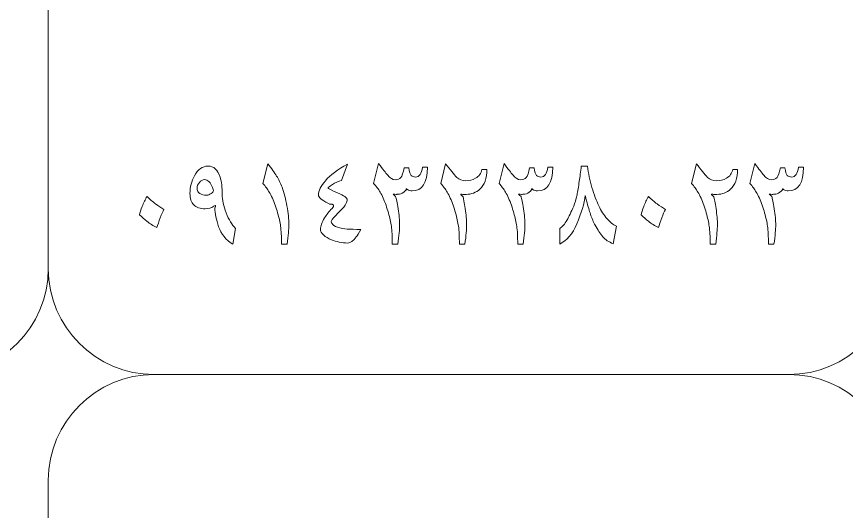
# Model space of a CAD drawing. Header units: millimetres. Extents: x 62 to 462, y 96 to 456.
# Drawn here: x 281.56 to 301.17, y 233.06 to 244.77 of the extents above; entities that cross this region are included whole.
import ezdxf

# ---------------------------------------------------------------- set-up
doc = ezdxf.new("R2010")
doc.units = ezdxf.units.MM
doc.header["$MEASUREMENT"] = 0
doc.layers.add('Layer 1', color=7, linetype='Continuous')

msp = doc.modelspace()

# ---------------------------------------------------------------- linework, layer by layer
at = {"layer": 'Layer 1', "color": 250, "lineweight": 18}
for points in [[(264.8067, 256.3033), (264.8067, 256.3033), (279.8067, 256.3033), (279.8067, 256.3033), (281.1837, 256.3033), (282.3067, 255.1803), (282.3067, 253.8033), (282.3067, 253.8033), (282.3067, 238.8033), (282.3067, 238.8033), (282.3067, 237.4264), (281.1837, 236.3033), (279.8067, 236.3033), (279.8067, 236.3033), (264.8067, 236.3033), (264.8067, 236.3033), (263.4298, 236.3033), (262.3067, 237.4264), (262.3067, 238.8033), (262.3067, 238.8033), (262.3067, 253.8033), (262.3067, 253.8033), (262.3067, 255.1803), (263.4298, 256.3033), (264.8067, 256.3033)], [(284.8067, 256.3033), (284.8067, 256.3033), (299.8067, 256.3033), (299.8067, 256.3033), (301.1837, 256.3033), (302.3067, 255.1803), (302.3067, 253.8033), (302.3067, 253.8033), (302.3067, 238.8033), (302.3067, 238.8033), (302.3067, 237.4264), (301.1837, 236.3033), (299.8067, 236.3033), (299.8067, 236.3033), (284.8067, 236.3033), (284.8067, 236.3033), (283.4298, 236.3033), (282.3067, 237.4264), (282.3067, 238.8033), (282.3067, 238.8033), (282.3067, 253.8033), (282.3067, 253.8033), (282.3067, 255.1803), (283.4298, 256.3033), (284.8067, 256.3033)], [(284.8067, 236.3033), (284.8067, 236.3033), (299.8067, 236.3033), (299.8067, 236.3033), (301.1837, 236.3033), (302.3067, 235.1803), (302.3067, 233.8033), (302.3067, 233.8033), (302.3067, 218.8033), (302.3067, 218.8033), (302.3067, 217.4264), (301.1837, 216.3033), (299.8067, 216.3033), (299.8067, 216.3033), (284.8067, 216.3033), (284.8067, 216.3033), (283.4298, 216.3033), (282.3067, 217.4264), (282.3067, 218.8033), (282.3067, 218.8033), (282.3067, 233.8033), (282.3067, 233.8033), (282.3067, 235.1803), (283.4298, 236.3033), (284.8067, 236.3033)]]:
    msp.add_open_spline(points, degree=3, knots=[0, 0, 0, 0, 0.125, 0.125, 0.125, 0.25, 0.25, 0.25, 0.375, 0.375, 0.375, 0.5, 0.5, 0.5, 0.625, 0.625, 0.625, 0.75, 0.75, 0.75, 0.875, 0.875, 0.875, 1, 1, 1, 1], dxfattribs=at)
at = {"layer": 'Layer 1', "color": 250, "lineweight": 9}
for points, knots in [([(286.7322, 239.7595), (286.7322, 239.7595), (286.667, 239.3844), (286.667, 239.3844), (286.5035, 239.4873), (286.3924, 239.6249), (286.3324, 239.7959), (286.2731, 239.967), (286.2431, 240.1151), (286.2431, 240.2404), (286.2754, 240.2997), (286.2678, 240.3139), (286.2207, 240.2815), (286.1602, 240.2427), (286.092, 240.2227), (286.0173, 240.2227), (285.8956, 240.2227), (285.8051, 240.2533), (285.7446, 240.3133), (285.684, 240.3738), (285.654, 240.4655), (285.654, 240.5884), (285.654, 240.736), (285.6893, 240.8747), (285.7593, 241.0034), (285.8427, 241.1557), (285.9497, 241.2321), (286.0797, 241.2321), (286.2149, 241.2321), (286.3101, 241.1457), (286.3654, 240.9723), (286.4001, 240.8629), (286.4171, 240.7271), (286.4171, 240.5637), (286.4171, 240.4344), (286.4483, 240.2886), (286.5112, 240.1263), (286.5735, 239.9646), (286.6476, 239.8424), (286.7322, 239.7595)], [0, 0, 0, 0, 0.0769231, 0.0769231, 0.0769231, 0.1538462, 0.1538462, 0.1538462, 0.2307692, 0.2307692, 0.2307692, 0.3076923, 0.3076923, 0.3076923, 0.3846154, 0.3846154, 0.3846154, 0.4615385, 0.4615385, 0.4615385, 0.5384615, 0.5384615, 0.5384615, 0.6153846, 0.6153846, 0.6153846, 0.6923077, 0.6923077, 0.6923077, 0.7692308, 0.7692308, 0.7692308, 0.8461538, 0.8461538, 0.8461538, 0.9230769, 0.9230769, 0.9230769, 1, 1, 1, 1]), ([(287.9897, 239.8388), (287.9897, 239.7436), (287.9762, 239.5925), (287.9486, 239.3862), (287.9486, 239.3862), (287.8175, 239.3862), (287.8175, 239.3862), (287.8175, 239.5696), (287.8104, 239.7107), (287.7963, 239.8089), (287.7816, 239.907), (287.7587, 240.0123), (287.7264, 240.1246), (287.6911, 240.2486), (287.6493, 240.3668), (287.6023, 240.4779), (287.5794, 240.5296), (287.5547, 240.5766), (287.5282, 240.619), (287.4906, 240.6825), (287.4401, 240.7506), (287.3766, 240.8241), (287.3766, 240.8241), (287.4924, 241.2856), (287.4924, 241.2856), (287.5853, 241.1745), (287.6552, 241.0781), (287.7028, 240.9981), (287.751, 240.9176), (287.7928, 240.8288), (287.8298, 240.7312), (287.8792, 240.6013), (287.918, 240.4538), (287.9468, 240.2892), (287.9756, 240.1246), (287.9897, 239.9746), (287.9897, 239.8388)], [0, 0, 0, 0, 0.0833333, 0.0833333, 0.0833333, 0.1666667, 0.1666667, 0.1666667, 0.25, 0.25, 0.25, 0.3333333, 0.3333333, 0.3333333, 0.4166667, 0.4166667, 0.4166667, 0.5, 0.5, 0.5, 0.5833333, 0.5833333, 0.5833333, 0.6666667, 0.6666667, 0.6666667, 0.75, 0.75, 0.75, 0.8333333, 0.8333333, 0.8333333, 0.9166667, 0.9166667, 0.9166667, 1, 1, 1, 1]), ([(289.6952, 239.7354), (289.6435, 239.646), (289.607, 239.5866), (289.5853, 239.5584), (289.5141, 239.4614), (289.4459, 239.4132), (289.3819, 239.4132), (289.3143, 239.4132), (289.2478, 239.4203), (289.1832, 239.4344), (289.1179, 239.4479), (289.0579, 239.4655), (289.0027, 239.4873), (288.9239, 239.5208), (288.8598, 239.559), (288.811, 239.6031), (288.7622, 239.6466), (288.7375, 239.6883), (288.7375, 239.7289), (288.7375, 239.8124), (288.7705, 239.9059), (288.8357, 240.0093), (288.8828, 240.0828), (288.9415, 240.1569), (289.0115, 240.2315), (289.0779, 240.3003), (289.0574, 240.335), (288.9498, 240.335), (288.9727, 240.3256), (288.9609, 240.3327), (288.9151, 240.3556), (288.7658, 240.4279), (288.6911, 240.4926), (288.6911, 240.5502), (288.6911, 240.6478), (288.7458, 240.7601), (288.8545, 240.8876), (288.9686, 241.0199), (289.1438, 241.151), (289.3801, 241.2803), (289.3801, 241.2803), (289.239, 240.8929), (289.239, 240.8929), (289.1632, 240.87), (289.0903, 240.8377), (289.0209, 240.7959), (288.9515, 240.7536), (288.9168, 240.726), (288.9168, 240.7118), (288.9168, 240.7019), (288.9927, 240.6642), (289.1444, 240.6002), (289.2954, 240.5361), (289.3713, 240.4814), (289.3713, 240.4367), (289.3713, 240.4179), (289.3601, 240.3867), (289.3378, 240.3427), (289.3154, 240.2986), (289.2943, 240.2668), (289.2749, 240.2468), (289.2131, 240.1828), (289.1514, 240.1193), (289.0909, 240.0558), (289.025, 239.9846), (288.9927, 239.9394), (288.9927, 239.92), (288.9927, 239.9006), (289.0033, 239.8788), (289.0256, 239.8559), (289.0609, 239.8183), (289.1167, 239.7895), (289.1926, 239.7701), (289.2325, 239.7595), (289.2931, 239.7512), (289.373, 239.7448), (289.4536, 239.7389), (289.5612, 239.7354), (289.6952, 239.7354)], [0, 0, 0, 0, 0.0384615, 0.0384615, 0.0384615, 0.0769231, 0.0769231, 0.0769231, 0.1153846, 0.1153846, 0.1153846, 0.1538462, 0.1538462, 0.1538462, 0.1923077, 0.1923077, 0.1923077, 0.2307692, 0.2307692, 0.2307692, 0.2692308, 0.2692308, 0.2692308, 0.3076923, 0.3076923, 0.3076923, 0.3461538, 0.3461538, 0.3461538, 0.3846154, 0.3846154, 0.3846154, 0.4230769, 0.4230769, 0.4230769, 0.4615385, 0.4615385, 0.4615385, 0.5, 0.5, 0.5, 0.5384615, 0.5384615, 0.5384615, 0.5769231, 0.5769231, 0.5769231, 0.6153846, 0.6153846, 0.6153846, 0.6538462, 0.6538462, 0.6538462, 0.6923077, 0.6923077, 0.6923077, 0.7307692, 0.7307692, 0.7307692, 0.7692308, 0.7692308, 0.7692308, 0.8076923, 0.8076923, 0.8076923, 0.8461538, 0.8461538, 0.8461538, 0.8846154, 0.8846154, 0.8846154, 0.9230769, 0.9230769, 0.9230769, 0.9615385, 0.9615385, 0.9615385, 1, 1, 1, 1]), ([(290.9856, 240.974), (291.0715, 240.974), (291.1261, 241.0516), (291.1491, 241.2063), (291.1491, 241.2063), (291.2649, 241.2063), (291.2649, 241.2063), (291.2649, 240.833), (291.1438, 240.6466), (290.9028, 240.6466), (290.8651, 240.6466), (290.8293, 240.6584), (290.7952, 240.6819), (290.7617, 240.7054), (290.754, 240.7007), (290.774, 240.6672), (290.7752, 240.673), (290.7523, 240.6572), (290.7046, 240.619), (290.6623, 240.5837), (290.6194, 240.5655), (290.5759, 240.5655), (290.57, 240.5655), (290.563, 240.5655), (290.5541, 240.5649), (290.5453, 240.5643), (290.5353, 240.5637), (290.5242, 240.5637), (290.5036, 240.5637), (290.483, 240.5661), (290.463, 240.5702), (290.443, 240.5743), (290.4601, 240.5566), (290.5153, 240.5173), (290.5306, 240.4649), (290.5494, 240.3668), (290.573, 240.2227), (290.5965, 240.0793), (290.6082, 239.9511), (290.6082, 239.8388), (290.6082, 239.7436), (290.5947, 239.5925), (290.5671, 239.3862), (290.5671, 239.3862), (290.436, 239.3862), (290.436, 239.3862), (290.436, 239.5696), (290.4289, 239.7107), (290.4148, 239.8089), (290.4001, 239.907), (290.3772, 240.0123), (290.3449, 240.1246), (290.3096, 240.2486), (290.2678, 240.3668), (290.2208, 240.4779), (290.1979, 240.5296), (290.1732, 240.5766), (290.1467, 240.619), (290.1091, 240.6825), (290.0586, 240.7506), (289.9951, 240.8241), (289.9951, 240.8241), (290.1126, 241.2927), (290.1126, 241.2927), (290.2126, 241.1592), (290.2814, 241.0699), (290.319, 241.024), (290.3848, 240.9482), (290.4448, 240.91), (290.5001, 240.91), (290.563, 240.91), (290.6094, 240.9282), (290.6394, 240.9635), (290.6682, 240.9981), (290.6941, 241.0734), (290.717, 241.1892), (290.717, 241.1892), (290.824, 241.1892), (290.824, 241.1892), (290.8398, 241.0975), (290.8592, 241.0387), (290.8822, 241.0128), (290.9051, 240.987), (290.9398, 240.974), (290.9856, 240.974)], [0, 0, 0, 0, 0.0357143, 0.0357143, 0.0357143, 0.0714286, 0.0714286, 0.0714286, 0.1071429, 0.1071429, 0.1071429, 0.1428571, 0.1428571, 0.1428571, 0.1785714, 0.1785714, 0.1785714, 0.2142857, 0.2142857, 0.2142857, 0.25, 0.25, 0.25, 0.2857143, 0.2857143, 0.2857143, 0.3214286, 0.3214286, 0.3214286, 0.3571429, 0.3571429, 0.3571429, 0.3928571, 0.3928571, 0.3928571, 0.4285714, 0.4285714, 0.4285714, 0.4642857, 0.4642857, 0.4642857, 0.5, 0.5, 0.5, 0.5357143, 0.5357143, 0.5357143, 0.5714286, 0.5714286, 0.5714286, 0.6071429, 0.6071429, 0.6071429, 0.6428571, 0.6428571, 0.6428571, 0.6785714, 0.6785714, 0.6785714, 0.7142857, 0.7142857, 0.7142857, 0.75, 0.75, 0.75, 0.7857143, 0.7857143, 0.7857143, 0.8214286, 0.8214286, 0.8214286, 0.8571429, 0.8571429, 0.8571429, 0.8928571, 0.8928571, 0.8928571, 0.9285714, 0.9285714, 0.9285714, 0.9642857, 0.9642857, 0.9642857, 1, 1, 1, 1]), ([(292.1691, 240.8859), (292.2555, 240.8859), (292.3337, 240.9059), (292.4048, 240.9447), (292.4865, 240.9893), (292.5365, 241.0593), (292.5547, 241.1545), (292.5547, 241.1545), (292.6688, 241.1545), (292.6688, 241.1545), (292.6688, 240.9435), (292.6141, 240.7877), (292.5048, 240.6877), (292.4154, 240.6054), (292.3067, 240.5637), (292.1797, 240.5637), (292.1797, 240.5637), (292.1538, 240.5637), (292.1538, 240.5637), (292.1168, 240.5637), (292.0868, 240.5649), (292.0633, 240.5672), (292.0398, 240.5696), (292.055, 240.549), (292.1091, 240.5055), (292.1203, 240.4655), (292.1373, 240.3726), (292.1597, 240.2274), (292.182, 240.0822), (292.1932, 239.9523), (292.1932, 239.8388), (292.1932, 239.7436), (292.1797, 239.5925), (292.152, 239.3862), (292.152, 239.3862), (292.0209, 239.3862), (292.0209, 239.3862), (292.0209, 239.5696), (292.0139, 239.7107), (291.9998, 239.8089), (291.9851, 239.907), (291.9622, 240.0123), (291.9298, 240.1246), (291.894, 240.2486), (291.8528, 240.3668), (291.8058, 240.4779), (291.7828, 240.5296), (291.7582, 240.5766), (291.7317, 240.619), (291.6941, 240.6825), (291.6435, 240.7506), (291.58, 240.8241), (291.58, 240.8241), (291.6953, 241.2874), (291.6953, 241.2874), (291.8034, 241.1539), (291.891, 241.0452), (291.9592, 240.9599), (292.0186, 240.9106), (292.0885, 240.8859), (292.1691, 240.8859)], [0, 0, 0, 0, 0.05, 0.05, 0.05, 0.1, 0.1, 0.1, 0.15, 0.15, 0.15, 0.2, 0.2, 0.2, 0.25, 0.25, 0.25, 0.3, 0.3, 0.3, 0.35, 0.35, 0.35, 0.4, 0.4, 0.4, 0.45, 0.45, 0.45, 0.5, 0.5, 0.5, 0.55, 0.55, 0.55, 0.6, 0.6, 0.6, 0.65, 0.65, 0.65, 0.7, 0.7, 0.7, 0.75, 0.75, 0.75, 0.8, 0.8, 0.8, 0.85, 0.85, 0.85, 0.9, 0.9, 0.9, 0.95, 0.95, 0.95, 1, 1, 1, 1]), ([(293.9486, 240.974), (294.0345, 240.974), (294.0891, 241.0516), (294.1121, 241.2063), (294.1121, 241.2063), (294.2279, 241.2063), (294.2279, 241.2063), (294.2279, 240.833), (294.1068, 240.6466), (293.8658, 240.6466), (293.8281, 240.6466), (293.7923, 240.6584), (293.7582, 240.6819), (293.7247, 240.7054), (293.717, 240.7007), (293.737, 240.6672), (293.7382, 240.673), (293.7153, 240.6572), (293.6676, 240.619), (293.6253, 240.5837), (293.5824, 240.5655), (293.5389, 240.5655), (293.533, 240.5655), (293.526, 240.5655), (293.5171, 240.5649), (293.5083, 240.5643), (293.4983, 240.5637), (293.4872, 240.5637), (293.4666, 240.5637), (293.446, 240.5661), (293.426, 240.5702), (293.406, 240.5743), (293.4231, 240.5566), (293.4783, 240.5173), (293.4936, 240.4649), (293.5124, 240.3668), (293.536, 240.2227), (293.5595, 240.0793), (293.5712, 239.9511), (293.5712, 239.8388), (293.5712, 239.7436), (293.5577, 239.5925), (293.5301, 239.3862), (293.5301, 239.3862), (293.399, 239.3862), (293.399, 239.3862), (293.399, 239.5696), (293.3919, 239.7107), (293.3778, 239.8089), (293.3631, 239.907), (293.3402, 240.0123), (293.3079, 240.1246), (293.2726, 240.2486), (293.2308, 240.3668), (293.1838, 240.4779), (293.1609, 240.5296), (293.1362, 240.5766), (293.1097, 240.619), (293.0721, 240.6825), (293.0216, 240.7506), (292.9581, 240.8241), (292.9581, 240.8241), (293.0756, 241.2927), (293.0756, 241.2927), (293.1756, 241.1592), (293.2444, 241.0699), (293.282, 241.024), (293.3478, 240.9482), (293.4078, 240.91), (293.4631, 240.91), (293.526, 240.91), (293.5724, 240.9282), (293.6024, 240.9635), (293.6312, 240.9981), (293.6571, 241.0734), (293.68, 241.1892), (293.68, 241.1892), (293.787, 241.1892), (293.787, 241.1892), (293.8028, 241.0975), (293.8222, 241.0387), (293.8452, 241.0128), (293.8681, 240.987), (293.9028, 240.974), (293.9486, 240.974)], [0, 0, 0, 0, 0.0357143, 0.0357143, 0.0357143, 0.0714286, 0.0714286, 0.0714286, 0.1071429, 0.1071429, 0.1071429, 0.1428571, 0.1428571, 0.1428571, 0.1785714, 0.1785714, 0.1785714, 0.2142857, 0.2142857, 0.2142857, 0.25, 0.25, 0.25, 0.2857143, 0.2857143, 0.2857143, 0.3214286, 0.3214286, 0.3214286, 0.3571429, 0.3571429, 0.3571429, 0.3928571, 0.3928571, 0.3928571, 0.4285714, 0.4285714, 0.4285714, 0.4642857, 0.4642857, 0.4642857, 0.5, 0.5, 0.5, 0.5357143, 0.5357143, 0.5357143, 0.5714286, 0.5714286, 0.5714286, 0.6071429, 0.6071429, 0.6071429, 0.6428571, 0.6428571, 0.6428571, 0.6785714, 0.6785714, 0.6785714, 0.7142857, 0.7142857, 0.7142857, 0.75, 0.75, 0.75, 0.7857143, 0.7857143, 0.7857143, 0.8214286, 0.8214286, 0.8214286, 0.8571429, 0.8571429, 0.8571429, 0.8928571, 0.8928571, 0.8928571, 0.9285714, 0.9285714, 0.9285714, 0.9642857, 0.9642857, 0.9642857, 1, 1, 1, 1]), ([(294.3914, 239.7595), (294.4525, 239.7942), (294.5107, 239.8606), (294.5671, 239.9594), (294.6106, 240.034), (294.6624, 240.1434), (294.7223, 240.2868), (294.7511, 240.3544), (294.7776, 240.4438), (294.8017, 240.5555), (294.8176, 240.6348), (294.8352, 240.7401), (294.8546, 240.8723), (294.8699, 240.9758), (294.8858, 241.0957), (294.9028, 241.2321), (294.9028, 241.2321), (295.0492, 241.2321), (295.0492, 241.2321), (295.0704, 241.0669), (295.105, 240.8988), (295.1544, 240.7283), (295.2038, 240.5578), (295.2579, 240.412), (295.3167, 240.2903), (295.3714, 240.1739), (295.4372, 240.0728), (295.513, 239.987), (295.5806, 239.9076), (295.6541, 239.8494), (295.7335, 239.8112), (295.7335, 239.8112), (295.6577, 239.3962), (295.6577, 239.3962), (295.553, 239.4373), (295.4707, 239.4932), (295.4102, 239.5631), (295.3502, 239.6331), (295.2902, 239.7236), (295.2303, 239.8336), (295.1891, 239.9106), (295.1515, 239.9982), (295.1186, 240.0957), (295.0933, 240.1716), (295.0627, 240.2768), (295.0269, 240.4126), (294.9998, 240.5137), (294.9881, 240.5561), (294.9928, 240.5396), (294.9722, 240.3491), (294.9069, 240.1257), (294.7982, 239.87), (294.6947, 239.6278), (294.5595, 239.4673), (294.3914, 239.3891), (294.3914, 239.3891), (294.3914, 239.7595), (294.3914, 239.7595)], [0, 0, 0, 0, 0.0526316, 0.0526316, 0.0526316, 0.1052632, 0.1052632, 0.1052632, 0.1578947, 0.1578947, 0.1578947, 0.2105263, 0.2105263, 0.2105263, 0.2631579, 0.2631579, 0.2631579, 0.3157895, 0.3157895, 0.3157895, 0.3684211, 0.3684211, 0.3684211, 0.4210526, 0.4210526, 0.4210526, 0.4736842, 0.4736842, 0.4736842, 0.5263158, 0.5263158, 0.5263158, 0.5789474, 0.5789474, 0.5789474, 0.6315789, 0.6315789, 0.6315789, 0.6842105, 0.6842105, 0.6842105, 0.7368421, 0.7368421, 0.7368421, 0.7894737, 0.7894737, 0.7894737, 0.8421053, 0.8421053, 0.8421053, 0.8947368, 0.8947368, 0.8947368, 0.9473684, 0.9473684, 0.9473684, 1, 1, 1, 1]), ([(298.0951, 240.8859), (298.1815, 240.8859), (298.2597, 240.9059), (298.3308, 240.9447), (298.4125, 240.9893), (298.4625, 241.0593), (298.4807, 241.1545), (298.4807, 241.1545), (298.5948, 241.1545), (298.5948, 241.1545), (298.5948, 240.9435), (298.5401, 240.7877), (298.4308, 240.6877), (298.3414, 240.6054), (298.2327, 240.5637), (298.1057, 240.5637), (298.1057, 240.5637), (298.0798, 240.5637), (298.0798, 240.5637), (298.0428, 240.5637), (298.0128, 240.5649), (297.9893, 240.5672), (297.9658, 240.5696), (297.981, 240.549), (298.0351, 240.5055), (298.0463, 240.4655), (298.0633, 240.3726), (298.0857, 240.2274), (298.108, 240.0822), (298.1192, 239.9523), (298.1192, 239.8388), (298.1192, 239.7436), (298.1057, 239.5925), (298.078, 239.3862), (298.078, 239.3862), (297.9469, 239.3862), (297.9469, 239.3862), (297.9469, 239.5696), (297.9399, 239.7107), (297.9258, 239.8089), (297.9111, 239.907), (297.8882, 240.0123), (297.8558, 240.1246), (297.82, 240.2486), (297.7788, 240.3668), (297.7318, 240.4779), (297.7088, 240.5296), (297.6842, 240.5766), (297.6577, 240.619), (297.6201, 240.6825), (297.5695, 240.7506), (297.506, 240.8241), (297.506, 240.8241), (297.6213, 241.2874), (297.6213, 241.2874), (297.7294, 241.1539), (297.817, 241.0452), (297.8852, 240.9599), (297.9446, 240.9106), (298.0145, 240.8859), (298.0951, 240.8859)], [0, 0, 0, 0, 0.05, 0.05, 0.05, 0.1, 0.1, 0.1, 0.15, 0.15, 0.15, 0.2, 0.2, 0.2, 0.25, 0.25, 0.25, 0.3, 0.3, 0.3, 0.35, 0.35, 0.35, 0.4, 0.4, 0.4, 0.45, 0.45, 0.45, 0.5, 0.5, 0.5, 0.55, 0.55, 0.55, 0.6, 0.6, 0.6, 0.65, 0.65, 0.65, 0.7, 0.7, 0.7, 0.75, 0.75, 0.75, 0.8, 0.8, 0.8, 0.85, 0.85, 0.85, 0.9, 0.9, 0.9, 0.95, 0.95, 0.95, 1, 1, 1, 1]), ([(299.8746, 240.974), (299.9605, 240.974), (300.0151, 241.0516), (300.0381, 241.2063), (300.0381, 241.2063), (300.1539, 241.2063), (300.1539, 241.2063), (300.1539, 240.833), (300.0328, 240.6466), (299.7918, 240.6466), (299.7541, 240.6466), (299.7183, 240.6584), (299.6842, 240.6819), (299.6507, 240.7054), (299.643, 240.7007), (299.663, 240.6672), (299.6642, 240.673), (299.6413, 240.6572), (299.5936, 240.619), (299.5513, 240.5837), (299.5084, 240.5655), (299.4649, 240.5655), (299.459, 240.5655), (299.452, 240.5655), (299.4431, 240.5649), (299.4343, 240.5643), (299.4243, 240.5637), (299.4132, 240.5637), (299.3926, 240.5637), (299.372, 240.5661), (299.352, 240.5702), (299.332, 240.5743), (299.3491, 240.5566), (299.4043, 240.5173), (299.4196, 240.4649), (299.4384, 240.3668), (299.462, 240.2227), (299.4855, 240.0793), (299.4972, 239.9511), (299.4972, 239.8388), (299.4972, 239.7436), (299.4837, 239.5925), (299.4561, 239.3862), (299.4561, 239.3862), (299.325, 239.3862), (299.325, 239.3862), (299.325, 239.5696), (299.3179, 239.7107), (299.3038, 239.8089), (299.2891, 239.907), (299.2662, 240.0123), (299.2339, 240.1246), (299.1986, 240.2486), (299.1568, 240.3668), (299.1098, 240.4779), (299.0869, 240.5296), (299.0622, 240.5766), (299.0357, 240.619), (298.9981, 240.6825), (298.9476, 240.7506), (298.8841, 240.8241), (298.8841, 240.8241), (299.0016, 241.2927), (299.0016, 241.2927), (299.1016, 241.1592), (299.1704, 241.0699), (299.208, 241.024), (299.2738, 240.9482), (299.3338, 240.91), (299.3891, 240.91), (299.452, 240.91), (299.4984, 240.9282), (299.5284, 240.9635), (299.5572, 240.9981), (299.5831, 241.0734), (299.606, 241.1892), (299.606, 241.1892), (299.713, 241.1892), (299.713, 241.1892), (299.7288, 241.0975), (299.7482, 241.0387), (299.7712, 241.0128), (299.7941, 240.987), (299.8288, 240.974), (299.8746, 240.974)], [0, 0, 0, 0, 0.0357143, 0.0357143, 0.0357143, 0.0714286, 0.0714286, 0.0714286, 0.1071429, 0.1071429, 0.1071429, 0.1428571, 0.1428571, 0.1428571, 0.1785714, 0.1785714, 0.1785714, 0.2142857, 0.2142857, 0.2142857, 0.25, 0.25, 0.25, 0.2857143, 0.2857143, 0.2857143, 0.3214286, 0.3214286, 0.3214286, 0.3571429, 0.3571429, 0.3571429, 0.3928571, 0.3928571, 0.3928571, 0.4285714, 0.4285714, 0.4285714, 0.4642857, 0.4642857, 0.4642857, 0.5, 0.5, 0.5, 0.5357143, 0.5357143, 0.5357143, 0.5714286, 0.5714286, 0.5714286, 0.6071429, 0.6071429, 0.6071429, 0.6428571, 0.6428571, 0.6428571, 0.6785714, 0.6785714, 0.6785714, 0.7142857, 0.7142857, 0.7142857, 0.75, 0.75, 0.75, 0.7857143, 0.7857143, 0.7857143, 0.8214286, 0.8214286, 0.8214286, 0.8571429, 0.8571429, 0.8571429, 0.8928571, 0.8928571, 0.8928571, 0.9285714, 0.9285714, 0.9285714, 0.9642857, 0.9642857, 0.9642857, 1, 1, 1, 1]), ([(286.2119, 240.6572), (286.1767, 240.7601), (286.1402, 240.8306), (286.1038, 240.8671), (286.0738, 240.897), (286.0397, 240.9117), (286.0021, 240.9117), (285.9574, 240.9117), (285.9156, 240.8894), (285.878, 240.8447), (285.8404, 240.8), (285.821, 240.7559), (285.821, 240.7118), (285.821, 240.6525), (285.8427, 240.6096), (285.8868, 240.5831), (285.9256, 240.559), (285.9791, 240.5467), (286.0467, 240.5467), (286.0814, 240.5467), (286.1161, 240.559), (286.152, 240.5831), (286.1872, 240.6072), (286.2078, 240.6319), (286.2119, 240.6572)], [0, 0, 0, 0, 0.125, 0.125, 0.125, 0.25, 0.25, 0.25, 0.375, 0.375, 0.375, 0.5, 0.5, 0.5, 0.625, 0.625, 0.625, 0.75, 0.75, 0.75, 0.875, 0.875, 0.875, 1, 1, 1, 1]), ([(284.8721, 239.7771), (284.7857, 239.8218), (284.7075, 239.8718), (284.6375, 239.927), (284.5793, 239.9717), (284.5206, 240.0223), (284.4618, 240.0781), (284.4735, 240.1275), (284.4947, 240.1939), (284.5264, 240.2774), (284.5582, 240.3603), (284.5958, 240.4408), (284.6393, 240.5173), (284.7046, 240.4497), (284.7722, 240.3897), (284.8415, 240.3374), (284.9115, 240.285), (284.9768, 240.2427), (285.0391, 240.2092), (285.0114, 240.1598), (284.982, 240.0928), (284.9503, 240.0076), (284.9186, 239.9229), (284.8927, 239.8459), (284.8721, 239.7771)], [0, 0, 0, 0, 0.125, 0.125, 0.125, 0.25, 0.25, 0.25, 0.375, 0.375, 0.375, 0.5, 0.5, 0.5, 0.625, 0.625, 0.625, 0.75, 0.75, 0.75, 0.875, 0.875, 0.875, 1, 1, 1, 1]), ([(296.7241, 239.7771), (296.6377, 239.8218), (296.5595, 239.8718), (296.4895, 239.927), (296.4313, 239.9717), (296.3726, 240.0223), (296.3138, 240.0781), (296.3255, 240.1275), (296.3467, 240.1939), (296.3784, 240.2774), (296.4102, 240.3603), (296.4478, 240.4408), (296.4913, 240.5173), (296.5566, 240.4497), (296.6242, 240.3897), (296.6935, 240.3374), (296.7635, 240.285), (296.8288, 240.2427), (296.8911, 240.2092), (296.8634, 240.1598), (296.834, 240.0928), (296.8023, 240.0076), (296.7706, 239.9229), (296.7447, 239.8459), (296.7241, 239.7771)], [0, 0, 0, 0, 0.125, 0.125, 0.125, 0.25, 0.25, 0.25, 0.375, 0.375, 0.375, 0.5, 0.5, 0.5, 0.625, 0.625, 0.625, 0.75, 0.75, 0.75, 0.875, 0.875, 0.875, 1, 1, 1, 1])]:
    msp.add_open_spline(points, degree=3, knots=knots, dxfattribs=at)

doc.saveas('drawing.dxf')
